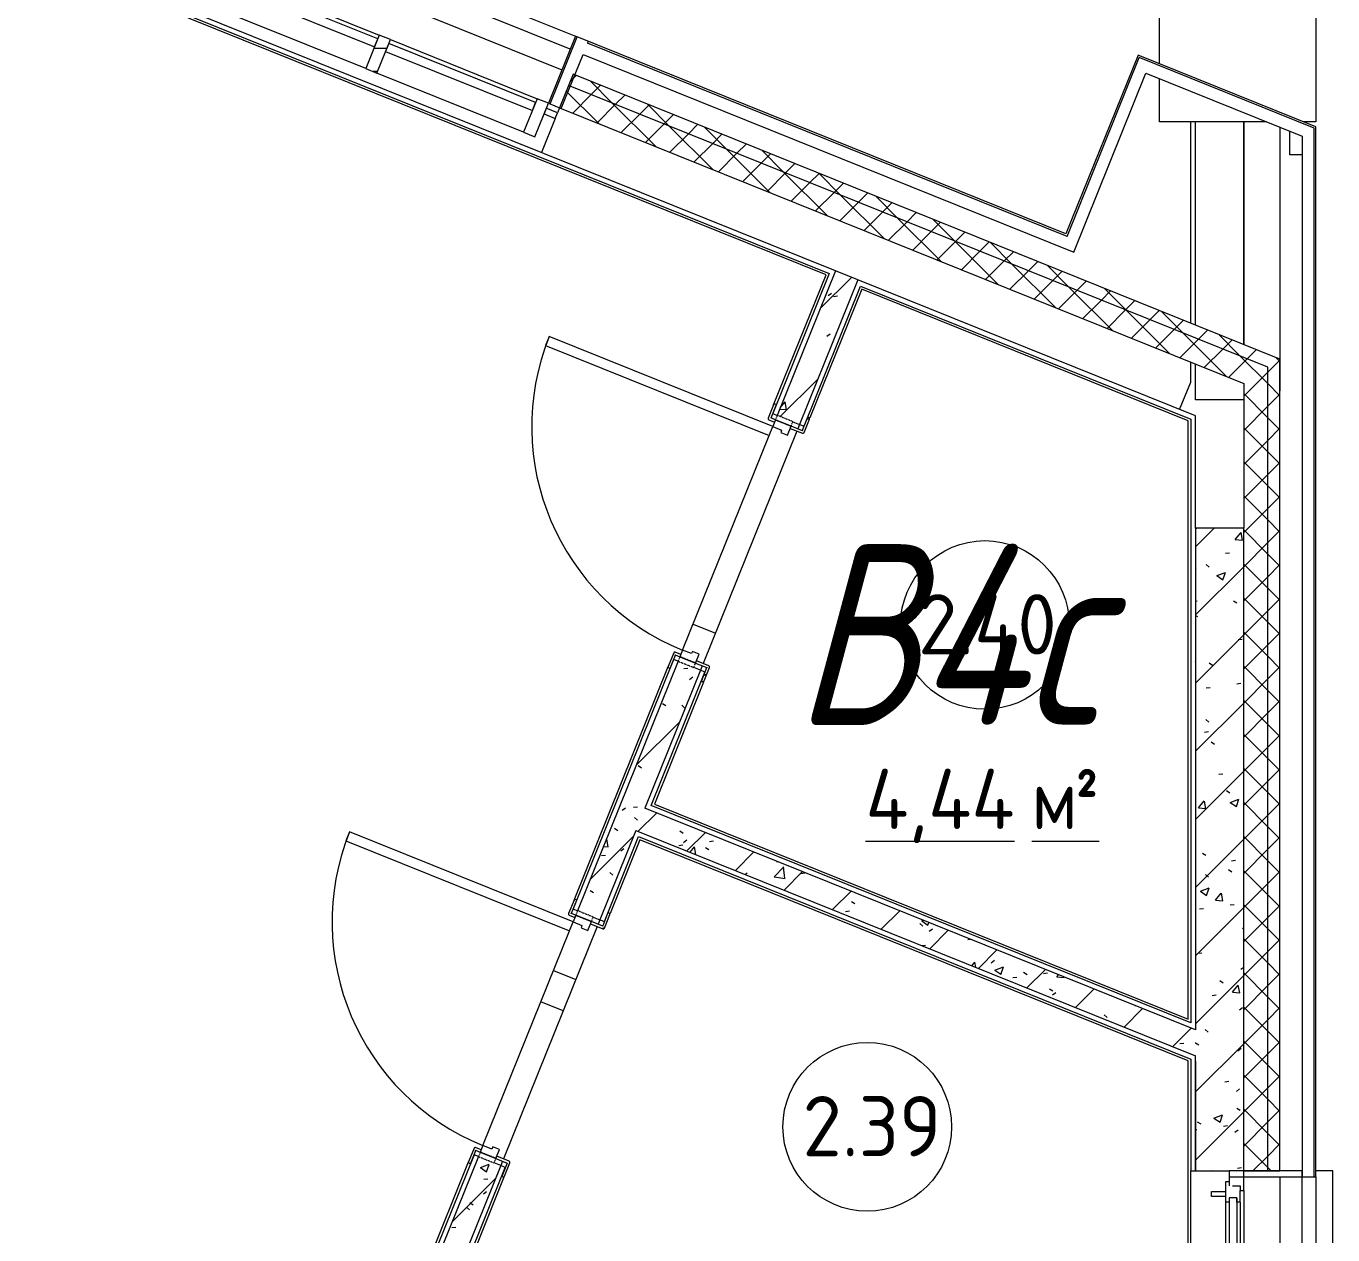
# Model space of a CAD drawing. Header units: millimetres. Extents: x -584918 to 2941280, y 3000189 to 4229862.
# Drawn here: x -421109 to -415686, y 3862783 to 3867799 of the extents above; entities that cross this region are included whole.
import ezdxf

# ---------------------------------------------------------------- set-up
doc = ezdxf.new("R2010")
doc.units = ezdxf.units.MM
doc.linetypes.add('ASVP_Невидимые', pattern=[5, 3, -2])
for name, color, linetype, lineweight in [('_ Окна', 7, 'Continuous', 0), ('Витраж', 7, 'Continuous', 0), ('Двери', 7, 'Continuous', 0), ('Марки помещений', 7, 'Continuous', 0), ('Обобщенные модели', 7, 'Continuous', 0), ('Ограждение', 7, 'Continuous', 0), ('Окна', 7, 'Continuous', 0), ('Панели витража', 7, 'Continuous', 0), ('Перекрытие', 7, 'Continuous', 0), ('Стены', 7, 'Continuous', 0), ('Стены внутренние', 7, 'Continuous', 0), ('Стены наружные', 7, 'Continuous', 0), ('Стены несущие', 7, 'Continuous', 0), ('Стены отделка', 7, 'Continuous', 0), ('Стены перегородки', 7, 'Continuous', 0), ('Стены разрез', 7, 'Continuous', 0), ('Стены штриховка', 7, 'Continuous', 0), ('экспертиза ДУ категории', 1, 'Continuous', 0)]:
    doc.layers.add(name, color=color, linetype=linetype, lineweight=lineweight)
doc.styles.add('GOST Common_2', font='', dxfattribs={"height": 500})
doc.styles.add('GOST Common_3', font='', dxfattribs={"width": 0.9, "height": 500})
doc.styles.add('mytext', font='isocpeur.ttf', dxfattribs={"width": 0.8, "oblique": 14.999978})
doc.styles.get('GOST Common_2').set_extended_font_data('GOST Common')
doc.styles.get('GOST Common_3').set_extended_font_data('GOST Common')
pattern_1 = [(45, (-445536.98, 3844560.27), (-141.4214, 141.4214), [])]
pattern_2 = [(50, (-445536.98, 3844560.27), (364.368, -31.8783), [38.1, -419.1]), (355, (-445536.98, 3844560.27), (-70.486, 382.1133), [30.48, -335.28]), (100.451, (-445506.6, 3844557.6), (293.885, 350.2334), [32.38, -356.18]), (46.184, (-445537, 3844661.87), (542.1585, -84.086), [57.15, -628.65]), (96.636, (-445491.8, 3844654.86), (474.805, 494.8554), [48.57, -534.27]), (351.184, (-445537, 3844661.87), (474.81, 494.85), [45.72, -502.92]), (21, (-445486.18, 3844636.47), (303.2285, -204.5305), [38.1, -419.1]), (326, (-445486.18, 3844636.47), (123.604, 368.376), [30.48, -335.28]), (71.451, (-445460.9, 3844619.42), (426.834, 163.8427), [32.38, -356.18]), (37.5, (-445536.98, 3844560.27), (6.17665, 169.11015), [16.764, -314.452, 16.764, -323.596, -336.55]), (37.5, (-445536.98, 3844560.27), (6.17665, 169.11015), [-671.576, 16.764, -319.786]), (7.5, (-445536.98, 3844560.27), (133.6389, 200.3615), [16.764, -177.292, 16.764, -306.832, -128.27]), (7.5, (-445536.98, 3844560.27), (133.6389, 200.3615), [-517.652, 16.764, -111.506]), (327.5, (-445650.27, 3844560.27), (271.1818, -11.45836), [16.764, -110.236, 16.764, -379.476, -525.78]), (327.5, (-445650.27, 3844560.27), (271.1818, -11.45836), [-523.24, 16.764, -509.016]), (317.5, (-445701.07, 3844560.27), (296.2585, 50.8528), [16.764, -148.336, 16.764, -246.38, -373.38]), (317.5, (-445701.07, 3844560.27), (296.2585, 50.8528), [-428.244, 16.764, -356.616])]
pattern_3 = [(45, (-445536.98, 3844560.27), (-70.71068, 70.71068), []), (135, (-445536.98, 3844560.27), (-70.71068, -70.71068), [])]

# ---------------------------------------------------------------- blocks, each defined once
blk = doc.blocks.new('ASVP_ДверьДеревянная_1 полотно - Входная_внутр_ 1000х2000h_полотно_ Г Л _950 в свету_-7521736-АР Этаж 02')
at = {"layer": 'Двери', "lineweight": 18}
for p, q in [((500, 1050), (460, 1050)), ((460, 1050), (460, 50)), ((500, 50), (500, 1050)), ((-500, 50), (-530, 50)), ((-530, 50), (-530, -20)), ((-500, 10), (-500, 50)), ((-490, 10), (-500, 10)), ((-490, -20), (-490, 10)), ((460, 50), (500, 50)), ((500, 10), (490, 10)), ((490, 10), (490, -20)), ((530, 50), (500, 50)), ((500, 50), (500, 10)), ((530, -20), (530, 50)), ((-530, -20), (-490, -20)), ((490, -20), (530, -20))]:
    blk.add_line(p, q, dxfattribs=at)
at = {"layer": 'Двери', "linetype": 'ASVP_Невидимые', "lineweight": 18}
for p, q in [((-530, 50), (-550, 50)), ((-550, 50), (-550, -20)), ((-530, -20), (-530, 50)), ((550, 50), (530, 50)), ((530, 50), (530, -20)), ((550, -20), (550, 50)), ((-550, -20), (-530, -20)), ((530, -20), (550, -20))]:
    blk.add_line(p, q, dxfattribs=at)
at = {"layer": 'Двери'}
blk.add_arc((500, 50), 1000, 90, 180, dxfattribs=at)
blk = doc.blocks.new('ASVP_НАЛИЧНИК МДФ_Двери - Наличник дверной МДФ-V79-АР Этаж 02')
at = {"layer": 'Обобщенные модели'}
h = blk.add_hatch(dxfattribs=at)
h.set_pattern_fill('FP_15', color=256, style=0, pattern_type=2)
h.set_pattern_definition([(148.819, (-27136.99, 17587.38), (1239.66265, -847.5705), [208.25, -1874.25]), (138.514, (-27159.47, 17308.89), (-541.9913, 230.6314), [465.661, -465.661]), (130.384, (-27352.63, 17231.05), (-697.6711, 616.941), [263.418, -1053.671])])
h.paths.add_polyline_path([(-590, -5), (-587.5, -9), (-585, -10), (-525, -10), (-521.5, -8.5), (-520, -5), (-520, 50), (-530, 50), (-531, 0), (-590, 0)])
h.paths.add_polyline_path([(520, -5), (521.5, -8.5), (525.2, -10), (585, -10), (589, -7.5), (590, -5), (590, 0), (530, -0.4), (529.9, 50), (520, 50), (520, -4.4)])
for p, q in [((-531, 0), (-590, 0)), ((-590, 0), (-590, -5)), ((-531, -1), (-531, 0)), ((-530, 50), (-530, -1)), ((-520, -5), (-520, 50)), ((520, 50), (520, -5)), ((530, -1), (530, 50)), ((590, 0), (531, 0)), ((531, 0), (531, -1)), ((590, -5), (590, 0)), ((-585, -10), (-525, -10)), ((-530, -1), (-531, -1)), ((525, -10), (585, -10)), ((531, -1), (530, -1))]:
    blk.add_line(p, q, dxfattribs=at)
for centre, start, end in [((-585, -5), 180, 270), ((-525, -5), 270, 360), ((525, -5), 180, 270), ((585, -5), 270, 360)]:
    blk.add_arc(centre, 5, start, end, dxfattribs=at)
blk = doc.blocks.new('ASVP_НАЛИЧНИК МДФ_Двери - Наличник дверной МДФ-V80-АР Этаж 02')
at = {"layer": 'Обобщенные модели'}
for p, q in [((-531, 0), (-590, 0)), ((-590, 0), (-590, -5)), ((-531, -1), (-531, 0)), ((-530, 20), (-530, -1)), ((-520, -5), (-520, 20)), ((520, 20), (520, -5)), ((530, -1), (530, 20)), ((590, 0), (531, 0)), ((590, -5), (590, 0)), ((-585, -10), (-525, -10)), ((-530, -1), (-531, -1)), ((525, -10), (585, -10)), ((531, -1), (530, -1)), ((531, 0), (531, -1))]:
    blk.add_line(p, q, dxfattribs=at)
for centre, start, end in [((-585, -5), 180, 270), ((-525, -5), 270, 360), ((525, -5), 180, 270), ((585, -5), 270, 360)]:
    blk.add_arc(centre, 5, start, end, dxfattribs=at)
blk = doc.blocks.new('ASVP_НАЛИЧНИК МДФ_Двери - Наличник дверной МДФ-V81-АР Этаж 02')
at = {"layer": 'Обобщенные модели'}
h = blk.add_hatch(dxfattribs=at)
h.set_pattern_fill('FP_16', color=256, style=0, pattern_type=2)
h.set_pattern_definition([(148.819, (-29353.44, 17587.38), (1239.66265, -847.5705), [208.25, -1874.25]), (138.514, (-29375.92, 17308.89), (-541.9913, 230.6314), [465.661, -465.661]), (130.384, (-29569.08, 17231.05), (-697.6711, 616.941), [263.418, -1053.671])])
h.paths.add_polyline_path([(-590, -5), (-588.2, -8.7), (-585, -10), (-523.6, -9.4), (-521.5, -8.5), (-520, -5), (-520, 50), (-530, 50), (-531, 0), (-590, 0), (-590, -3.6)])
h.paths.add_polyline_path([(520, -5), (521.5, -8.5), (525.2, -10), (585, -10), (588.5, -8.5), (590, -5), (590, 0), (530, -0.4), (529.9, 50), (520, 50), (520, -4.4)])
for p, q in [((-531, 0), (-590, 0)), ((-590, 0), (-590, -5)), ((-530, 50), (-530, -1)), ((-520, -5), (-520, 50)), ((520, 50), (520, -5)), ((530, -1), (530, 50)), ((590, 0), (531, 0)), ((531, 0), (531, -1)), ((590, -5), (590, 0)), ((-585, -10), (-525, -10)), ((-531, -1), (-531, 0)), ((-530, -1), (-531, -1)), ((525, -10), (585, -10)), ((531, -1), (530, -1))]:
    blk.add_line(p, q, dxfattribs=at)
for centre, start, end in [((-585, -5), 180, 270), ((-525, -5), 270, 360), ((525, -5), 180, 270), ((585, -5), 270, 360)]:
    blk.add_arc(centre, 5, start, end, dxfattribs=at)
blk = doc.blocks.new('ASVP_НАЛИЧНИК МДФ_Двери - Наличник дверной МДФ-V82-АР Этаж 02')
at = {"layer": 'Обобщенные модели'}
for p, q in [((-531, 0), (-590, 0)), ((-590, 0), (-590, -5)), ((-531, -1), (-531, 0)), ((-530, 20), (-530, -1)), ((-520, -5), (-520, 20)), ((520, 20), (520, -5)), ((530, -1), (530, 20)), ((590, 0), (531, 0)), ((531, 0), (531, -1)), ((590, -5), (590, 0)), ((-585, -10), (-525, -10)), ((-530, -1), (-531, -1)), ((525, -10), (585, -10)), ((531, -1), (530, -1))]:
    blk.add_line(p, q, dxfattribs=at)
for centre, start, end in [((-585, -5), 180, 270), ((-525, -5), 270, 360), ((525, -5), 180, 270), ((585, -5), 270, 360)]:
    blk.add_arc(centre, 5, start, end, dxfattribs=at)
blk = doc.blocks.new('Окно_ПВХ_1Створка_1Фрамуга-верх - ОП_2100_h_х1150_1ст1фр_ желтый-7897296-АР Этаж 02')
at = {"layer": '_ Окна'}
for p, q in [((-519, 100), (-600, 100)), ((-600, 100), (-600, 40)), ((-575, 40), (-575, 100)), ((-537, 54), (-537, 86)), ((-537, 86), (-519, 86)), ((-519, 86), (-519, 100)), ((-470, 86), (-519, 86)), ((-488, 72), (-488, 40)), ((-470, 72), (-488, 72)), ((-488, 72), (488, 72)), ((-470, 86), (-470, 72)), ((470, 86), (470, 72)), ((470, 86), (519, 86)), ((470, 72), (488, 72)), ((488, 72), (488, 40)), ((519, 100), (519, 86)), ((600, 100), (519, 100)), ((519, 86), (537, 86)), ((537, 86), (537, 54)), ((575, 40), (575, 100)), ((600, 40), (600, 100)), ((-600, 40), (-537, 40)), ((-555, 26), (-555, 40)), ((-470, 26), (-555, 26)), ((-488, 40), (-470, 40)), ((-488, 40), (488, 40)), ((-470, 40), (-470, 26)), ((470, 40), (470, 26)), ((488, 40), (470, 40)), ((555, 26), (470, 26)), ((537, 40), (600, 40)), ((555, 40), (555, 26))]:
    blk.add_line(p, q, dxfattribs=at)
at = {"layer": 'Окна'}
for p, q in [((600, 470), (-600, 470)), ((-600, 470), (-600, 400)), ((600, 399.8), (600, 470)), ((-519, 100), (519, 100)), ((-470, 86), (470, 86)), ((-513.5, -34), (-513.5, 26)), ((-493.5, 26), (-493.5, -34)), ((470, 26), (-470, 26)), ((-493.5, -34), (-513.5, -34))]:
    blk.add_line(p, q, dxfattribs=at)
blk = doc.blocks.new('Откос наружный7 - Откос наружный-7694363-АР Этаж 02')
at = {"layer": 'Стены разрез'}
for p, q in [((29722.9, 10399.3), (29480.9, 10399.3)), ((29480.9, 10374.3), (29722.9, 10374.3)), ((29722.9, 10374.3), (29722.9, 10399.3)), ((29722.9, 9224.3), (29480.9, 9224.3)), ((29722.9, 9199.3), (29722.9, 9224.3)), ((29480.9, 9199.3), (29722.9, 9199.3))]:
    blk.add_line(p, q, dxfattribs=at)
blk = doc.blocks.new('Системная панель - Глухая панель_25 мм-7906987-АР Этаж 02')
at = {"layer": 'Панели витража', "lineweight": 18}
for p, q in [((25, 12.5), (-25, 12.5)), ((-25, 12.5), (-25, -12.5)), ((25, -12.5), (25, 12.5)), ((-25, -12.5), (25, -12.5))]:
    blk.add_line(p, q, dxfattribs=at)
blk = doc.blocks.new('Системная панель - Cтеклопакет Двухкамерный_36 мм-7864038-АР Этаж 02')
at = {"layer": 'Панели витража', "lineweight": 18}
for p, q in [((328.3, 18), (-328.3, 18)), ((-328.3, 18), (-328.3, -18)), ((328.3, -18), (328.3, 18)), ((-328.3, -18), (328.3, -18))]:
    blk.add_line(p, q, dxfattribs=at)
blk = doc.blocks.new('Системная панель - Cтеклопакет Двухкамерный_36 мм-6485460-АР Этаж 02')
at = {"layer": 'Панели витража', "lineweight": 18}
for p, q in [((418.3, 18), (-418.3, 18)), ((-418.3, 18), (-418.3, -18)), ((418.3, -18), (418.3, 18)), ((-418.3, -18), (418.3, -18))]:
    blk.add_line(p, q, dxfattribs=at)
blk = doc.blocks.new('Прямоугольный импост - 50х150_RAL 3009-7836373-АР Этаж 02')
at = {"layer": 'Витраж'}
for p, q in [((-381.5, 31957.4), (227.6, 31711.9)), ((171.5, 31572.8), (-437.6, 31818.2))]:
    blk.add_line(p, q, dxfattribs=at)
blk = doc.blocks.new('Прямоугольный импост - 50х150_RAL 3009-6573670-АР Этаж 02')
at = {"layer": 'Витраж'}
for p, q in [((273.9, 31693.2), (1050, 31380.5)), ((993.9, 31241.4), (217.9, 31554.1))]:
    blk.add_line(p, q, dxfattribs=at)
blk = doc.blocks.new('Прямоугольный импост - 50х150_RAL 3009-7864035-АР Этаж 02')
at = {"layer": 'Витраж'}
h = blk.add_hatch(dxfattribs=at)
h.set_pattern_fill('FP_22', color=256, style=0, pattern_type=2)
h.set_pattern_definition([(158.051, (16076.2, -31163.5), (-284.821, -706.768), []), (158.051, (16111.9, -31074.9), (-284.821, -706.768), []), (158.051, (16147.4, -30986.8), (-284.821, -706.768), []), (158.051, (16253.95, -30722.44), (-284.821, -706.768), [])])
h.paths.add_polyline_path([(-25, -115), (-25, 35), (25, 35), (25, -115), (4, -115)])
at = {"layer": 'Витраж', "lineweight": 18}
for p, q in [((-25, 35), (25, 35)), ((-25, -115), (-25, 35)), ((25, 35), (25, -115)), ((25, -115), (-25, -115))]:
    blk.add_line(p, q, dxfattribs=at)
blk = doc.blocks.new('Прямоугольный импост - 50х150_RAL 3009-V106-АР Этаж 02')
at = {"layer": 'Витраж'}
h = blk.add_hatch(dxfattribs=at)
h.set_pattern_fill('FP_23', color=256, style=0, pattern_type=2)
h.set_pattern_definition([(158.051, (15369.56, -31163.5), (-284.821, -706.768), []), (158.051, (15405.25, -31074.9), (-284.821, -706.768), []), (158.051, (15440.8, -30986.8), (-284.821, -706.768), []), (158.051, (15547.3, -30722.44), (-284.821, -706.768), [])])
h.paths.add_polyline_path([(-25, -115), (-25, 35), (25, 35), (25, -115)])
at = {"layer": 'Витраж', "lineweight": 18}
for p, q in [((-25, 35), (25, 35)), ((-25, -115), (-25, 35)), ((25, 35), (25, -115)), ((25, -115), (-25, -115))]:
    blk.add_line(p, q, dxfattribs=at)
blk = doc.blocks.new('Ограждение - Ограждение-7956331-АР Этаж 02')
at = {"layer": 'Ограждение'}
for p, q in [((29780.9, 26109.5), (29780.9, 22841.3)), ((29130.9, 23083.1), (29130.9, 25670.7)), ((29130.9, 22841.3), (29130.9, 23020.6)), ((29575.7, 22841.3), (29130.9, 22841.3)), ((29780.9, 22841.3), (29730.9, 22841.3))]:
    blk.add_line(p, q, dxfattribs=at)
blk = doc.blocks.new('ASVP_Марка_Помещение_ДваЗначения - Номер Площадь-685795-АР Этаж 02')
at = {"layer": 'Марки помещений'}
blk.add_circle((0, 0), 3.5, dxfattribs=at)

msp = doc.modelspace()

# ---------------------------------------------------------------- hatches: boundary and pattern name
at = {"layer": 'Стены внутренние'}
h = msp.add_hatch(dxfattribs=at)
h.set_pattern_fill('FP_1', color=256, style=0, pattern_type=2)
h.set_pattern_definition(pattern_1)
h.paths.add_polyline_path([(-420049.653, 3860809.972), (-420002.931, 3860925.911), (-420095.682, 3860963.289), (-420142.404, 3860847.349), (-420068.48, 3860817.559)])
h.paths.add_polyline_path([(-419442.266, 3862317.19), (-419138.722, 3863070.429), (-419231.474, 3863107.806), (-419535.018, 3862354.567), (-419451.611, 3862320.955)])
h.paths.add_polyline_path([(-418727.568, 3864090.699), (-418310.266, 3865126.228), (-418403.018, 3865163.605), (-418820.32, 3864128.077), (-418755.394, 3864101.913)])
h.paths.add_polyline_path([(-417899.112, 3866146.498), (-417657.484, 3866746.093), (-417750.236, 3866783.47), (-417991.864, 3866183.876), (-417926.938, 3866157.712)])
h = msp.add_hatch(dxfattribs=at)
h.set_pattern_fill('FP_2', color=256, style=0, pattern_type=2)
h.set_pattern_definition(pattern_2)
h.paths.add_polyline_path([(-420049.653, 3860809.972), (-420002.931, 3860925.911), (-420095.682, 3860963.289), (-420142.404, 3860847.349), (-420068.48, 3860817.559)])
h.paths.add_polyline_path([(-419442.266, 3862317.19), (-419138.722, 3863070.429), (-419231.474, 3863107.806), (-419535.018, 3862354.567), (-419451.611, 3862320.955)])
h.paths.add_polyline_path([(-418727.568, 3864090.699), (-418310.266, 3865126.228), (-418403.018, 3865163.605), (-418820.32, 3864128.077), (-418755.394, 3864101.913)])
h.paths.add_polyline_path([(-417899.112, 3866146.498), (-417657.484, 3866746.093), (-417750.236, 3866783.47), (-417991.864, 3866183.876), (-417926.938, 3866157.712)])
h = msp.add_hatch(dxfattribs=at)
h.set_pattern_fill('FP_1', color=256, style=0, pattern_type=2)
h.set_pattern_definition(pattern_1)
h.paths.add_polyline_path([(-416256.082, 3863525.985), (-416256.082, 3863633.8), (-418540.68, 3864554.459), (-418578.058, 3864461.707), (-416278.388, 3863534.975)])
h = msp.add_hatch(dxfattribs=at)
h.set_pattern_fill('FP_2', color=256, style=0, pattern_type=2)
h.set_pattern_definition(pattern_2)
h.paths.add_polyline_path([(-416256.082, 3863525.985), (-416256.082, 3863633.8), (-418540.68, 3864554.459), (-418578.058, 3864461.707), (-416278.388, 3863534.975)])
at = {"layer": 'Стены наружные'}
h = msp.add_hatch(dxfattribs=at)
h.set_pattern_fill('FP_36', color=256, style=0, pattern_type=2)
h.set_pattern_definition(pattern_3)
h.paths.add_polyline_path([(-415906.082, 3866363.747), (-415906.082, 3866417.654), (-418839.102, 3867599.618), (-418857.791, 3867553.242), (-415956.082, 3866383.896)])
h.paths.add_polyline_path([(-421130.212, 3868468.993), (-421111.523, 3868515.369), (-421799.742, 3868792.711), (-421818.431, 3868746.335), (-421167.59, 3868484.056)])
h.paths.add_polyline_path([(-424098.273, 3869665.078), (-424079.584, 3869711.453), (-426259.253, 3870589.828), (-426277.942, 3870543.452), (-424135.65, 3869680.14)])
h.paths.add_polyline_path([(-428550.363, 3871459.204), (-428531.674, 3871505.58), (-429227.314, 3871785.912), (-429246.002, 3871739.536), (-428587.741, 3871474.266)])
h.paths.add_polyline_path([(-431518.424, 3872655.288), (-431499.735, 3872701.664), (-432682.321, 3873178.228), (-432701.01, 3873131.852), (-431555.801, 3872670.35)])
h = msp.add_hatch(dxfattribs=at)
h.set_pattern_fill('FP_36', color=256, style=0, pattern_type=2)
h.set_pattern_definition(pattern_3)
h.paths.add_polyline_path([(-415956.082, 3866276.082), (-415956.082, 3866383.896), (-418857.791, 3867553.242), (-418895.168, 3867460.49), (-415980.715, 3866286.008)])
h.paths.add_polyline_path([(-421167.59, 3868376.242), (-421130.212, 3868468.993), (-421818.431, 3868746.335), (-421855.809, 3868653.584), (-421242.345, 3868406.367)])
h.paths.add_polyline_path([(-424135.65, 3869572.326), (-424098.273, 3869665.078), (-426277.942, 3870543.452), (-426315.32, 3870450.7), (-424210.405, 3869602.451)])
h.paths.add_polyline_path([(-428587.741, 3871366.452), (-428550.363, 3871459.204), (-429246.002, 3871739.536), (-429283.38, 3871646.784), (-428662.496, 3871396.577)])
h.paths.add_polyline_path([(-431555.801, 3872562.536), (-431518.424, 3872655.288), (-432608.258, 3873094.475), (-432645.636, 3873001.723), (-431630.557, 3872592.661)])
h = msp.add_hatch(dxfattribs=at)
h.set_pattern_fill('FP_36', color=256, style=0, pattern_type=2)
h.set_pattern_definition(pattern_3)
h.paths.add_polyline_path([(-415906.082, 3860757.392), (-415906.082, 3861848.864), (-415956.082, 3861848.864), (-415956.082, 3860777.542)])
h.paths.add_polyline_path([(-415956.082, 3863048.864), (-415906.082, 3863048.864), (-415906.082, 3866363.747), (-415956.082, 3866383.896), (-415956.082, 3863290.639)])
h = msp.add_hatch(dxfattribs=at)
h.set_pattern_fill('FP_36', color=256, style=0, pattern_type=2)
h.set_pattern_definition(pattern_3)
h.paths.add_polyline_path([(-415956.082, 3860831.449), (-415956.082, 3861848.864), (-416056.082, 3861848.864), (-416056.082, 3860871.747)])
h.paths.add_polyline_path([(-415956.082, 3863048.864), (-415956.082, 3866276.082), (-416056.082, 3866316.38), (-416056.082, 3863048.864)])
h = msp.add_hatch(dxfattribs=at)
h.set_pattern_fill('FP_1', color=256, style=0, pattern_type=2)
h.set_pattern_definition(pattern_1)
h.paths.add_polyline_path([(-416256.082, 3863048.864), (-416056.082, 3863048.864), (-416056.082, 3865716.38), (-416256.082, 3865716.38), (-416256.082, 3863240.604)])
h = msp.add_hatch(dxfattribs=at)
h.set_pattern_fill('FP_2', color=256, style=0, pattern_type=2)
h.set_pattern_definition(pattern_2)
h.paths.add_polyline_path([(-416256.082, 3863048.864), (-416056.082, 3863048.864), (-416056.082, 3865716.38), (-416256.082, 3865716.38), (-416256.082, 3863240.604)])

# ---------------------------------------------------------------- linework, layer by layer
at = {"layer": 'Перекрытие'}
for p, q in [((-416276.082, 3866566.759), (-416276.082, 3867401.594)), ((-416276.082, 3866321.444), (-416276.082, 3866405.037)), ((-416321.857, 3866207.855), (-416276.082, 3866321.444)), ((-417899.112, 3866146.498), (-417906.587, 3866127.948)), ((-418384.329, 3865209.981), (-418025.504, 3866100.399)), ((-417910.325, 3866118.673), (-418299.053, 3865154.053)), ((-418340.803, 3865317.99), (-418248.051, 3865280.613)), ((-418302.79, 3865144.778), (-418310.266, 3865126.228)), ((-418727.568, 3864090.699), (-418735.044, 3864072.149)), ((-419212.785, 3863154.182), (-418853.96, 3864044.6)), ((-418738.782, 3864062.874), (-419127.509, 3863098.254)), ((-418920.156, 3863880.336), (-418827.404, 3863842.958)), ((-418879.733, 3863713.106), (-418972.485, 3863750.483)), ((-419131.247, 3863088.979), (-419138.722, 3863070.429))]:
    msp.add_line(p, q, dxfattribs=at)
at = {"layer": 'Стены внутренние'}
for p, q in [((-417789.275, 3866766.858), (-425283.628, 3869786.97)), ((-418895.168, 3867460.49), (-418903.578, 3867439.621)), ((-418912.923, 3867416.433), (-418969.924, 3867274.986)), ((-418006.607, 3866227.552), (-417789.275, 3866766.858)), ((-417640.872, 3866707.054), (-417855.793, 3866173.73)), ((-416286.082, 3866161.094), (-417640.872, 3866707.054)), ((-417865.069, 3866177.468), (-417855.793, 3866173.73)), ((-416286.082, 3863678.234), (-416286.082, 3866161.094)), ((-418835.064, 3864171.753), (-418443.925, 3865142.355)), ((-418297.933, 3865076.569), (-418501.641, 3864571.071)), ((-418307.208, 3865080.307), (-418297.933, 3865076.569)), ((-418501.641, 3864571.071), (-416286.082, 3863678.234)), ((-418561.445, 3864422.668), (-418684.792, 3864116.587)), ((-416286.082, 3863505.731), (-418561.445, 3864422.668)), ((-418689.429, 3864118.456), (-418684.792, 3864116.587)), ((-416286.082, 3861320.222), (-416286.082, 3863505.731)), ((-419562.844, 3862365.781), (-419272.382, 3863086.556)), ((-416276.082, 3861848.864), (-416276.082, 3863048.864)), ((-419125.848, 3863022.115), (-419319.128, 3862542.494)), ((-419130.485, 3863023.983), (-419125.848, 3863022.115))]:
    msp.add_line(p, q, dxfattribs=at)
at = {"layer": 'Стены наружные'}
for p, q in [((-421009.081, 3868635.808), (-418829.411, 3867757.434)), ((-418851.09, 3867703.638), (-421030.76, 3868582.012)), ((-421065.147, 3868496.681), (-418885.478, 3867618.306)), ((-416256.082, 3866558.699), (-416256.082, 3867401.594)), ((-416056.082, 3867401.594), (-416056.082, 3866478.102)), ((-416055.715, 3866477.954), (-416055.715, 3867401.594)), ((-415905.715, 3867379.212), (-415905.715, 3866286.008)), ((-415864.082, 3867265.167), (-415864.082, 3867362.435)), ((-415814.082, 3867265.167), (-415864.082, 3867265.167)), ((-416256.082, 3866248.864), (-416256.082, 3866396.977)), ((-416056.082, 3866248.864), (-416256.082, 3866248.864)), ((-415906.082, 3863023.864), (-415906.082, 3861873.864)), ((-415814.082, 3861873.864), (-415814.082, 3863023.864)), ((-415756.082, 3863023.864), (-415756.082, 3861873.864))]:
    msp.add_line(p, q, dxfattribs=at)
at = {"layer": 'Стены несущие'}
for p, q in [((-417750.236, 3866783.47), (-417991.864, 3866183.876)), ((-417657.484, 3866746.093), (-417899.112, 3866146.498)), ((-417657.484, 3866746.093), (-417750.236, 3866783.47)), ((-417926.938, 3866157.712), (-417899.112, 3866146.498)), ((-416256.082, 3865716.38), (-416256.082, 3863633.8)), ((-416056.082, 3865716.38), (-416256.082, 3865716.38)), ((-416056.082, 3863048.864), (-416056.082, 3865716.38)), ((-418403.018, 3865163.605), (-418820.32, 3864128.077)), ((-418310.266, 3865126.228), (-418540.68, 3864554.459)), ((-418310.266, 3865126.228), (-418338.091, 3865137.441)), ((-416256.082, 3863633.8), (-418540.68, 3864554.459)), ((-418578.058, 3864461.707), (-418727.568, 3864090.699)), ((-418578.058, 3864461.707), (-416256.082, 3863525.985)), ((-418755.394, 3864101.913), (-418727.568, 3864090.699)), ((-416256.082, 3863048.864), (-416256.082, 3863525.985)), ((-416256.082, 3863504.423), (-416256.082, 3863048.864)), ((-419231.474, 3863107.806), (-419535.018, 3862354.567)), ((-419138.722, 3863070.429), (-419358.166, 3862525.882)), ((-419138.722, 3863070.429), (-419166.548, 3863081.642)), ((-416256.082, 3863048.864), (-416116.082, 3863048.864))]:
    msp.add_line(p, q, dxfattribs=at)
at = {"layer": 'Стены отделка'}
for p, q in [((-417750.236, 3866783.47), (-425300.24, 3869826.009)), ((-425289.165, 3869799.983), (-417776.262, 3866772.395)), ((-418829.411, 3867757.434), (-418941.544, 3867479.179)), ((-416793.494, 3866936.99), (-418829.411, 3867757.434)), ((-418887.748, 3867457.5), (-418797.294, 3867681.959)), ((-418797.294, 3867681.959), (-416761.377, 3866861.515)), ((-416494.473, 3867679.005), (-416793.494, 3866936.99)), ((-415756.082, 3867381.445), (-416494.473, 3867679.005)), ((-416761.377, 3866861.515), (-416462.356, 3867603.53)), ((-416462.356, 3867603.53), (-415814.082, 3867342.285)), ((-418941.544, 3867479.179), (-418887.748, 3867457.5)), ((-415814.082, 3867342.285), (-415814.082, 3863023.864)), ((-415756.082, 3863023.864), (-415756.082, 3867381.445)), ((-417776.262, 3866772.395), (-418010.414, 3866191.351)), ((-416256.082, 3866181.348), (-417657.484, 3866746.093)), ((-417657.484, 3866746.093), (-417657.484, 3866746.093)), ((-417880.562, 3866139.023), (-417646.41, 3866720.067)), ((-417646.41, 3866720.067), (-416276.082, 3866167.845)), ((-418010.414, 3866191.351), (-417991.864, 3866183.876)), ((-417899.112, 3866146.498), (-417880.562, 3866139.023)), ((-416276.082, 3866167.845), (-416276.082, 3863663.423)), ((-416256.082, 3865716.38), (-416256.082, 3866181.348)), ((-418421.568, 3865171.081), (-418838.87, 3864135.553)), ((-418403.018, 3865163.605), (-418421.568, 3865171.081)), ((-418514.654, 3864565.534), (-418291.715, 3865118.752)), ((-418291.715, 3865118.752), (-418310.266, 3865126.228)), ((-416276.082, 3863663.423), (-418514.654, 3864565.534)), ((-418578.058, 3864461.707), (-418578.058, 3864461.707)), ((-418709.018, 3864083.224), (-418566.983, 3864435.681)), ((-418566.983, 3864435.681), (-416276.082, 3863512.482)), ((-418838.87, 3864135.553), (-418820.32, 3864128.077)), ((-418727.568, 3864090.699), (-418709.018, 3864083.224)), ((-416276.082, 3863512.482), (-416276.082, 3863048.864)), ((-416256.082, 3863504.423), (-416256.082, 3863525.985)), ((-419250.024, 3863115.282), (-419553.568, 3862362.043)), ((-419231.474, 3863107.806), (-419250.024, 3863115.282)), ((-419332.141, 3862536.956), (-419120.172, 3863062.953)), ((-419120.172, 3863062.953), (-419138.722, 3863070.429)), ((-416276.082, 3863048.864), (-416256.082, 3863048.864)), ((-415814.082, 3863023.864), (-415756.082, 3863023.864))]:
    msp.add_line(p, q, dxfattribs=at)
at = {"layer": 'Стены перегородки'}
for p, q in [((-418839.102, 3867599.618), (-418895.168, 3867460.49)), ((-415906.082, 3866417.654), (-418839.102, 3867599.618)), ((-418895.168, 3867460.49), (-416056.082, 3866316.38)), ((-415906.082, 3863048.864), (-415906.082, 3866417.654)), ((-416056.082, 3866316.38), (-416056.082, 3865716.38)), ((-416056.082, 3863048.864), (-415906.082, 3863048.864))]:
    msp.add_line(p, q, dxfattribs=at)
at = {"layer": 'Стены штриховка'}
for p, q in [((-418934.124, 3867476.188), (-418821.991, 3867754.444)), ((-418775.615, 3867735.755), (-418778.606, 3867728.335)), ((-416789.064, 3866926.58), (-418778.606, 3867728.335)), ((-416789.064, 3866926.58), (-416490.043, 3867668.595)), ((-415764.082, 3867376.043), (-416490.043, 3867668.595)), ((-415956.082, 3866383.896), (-418857.791, 3867553.242)), ((-415764.082, 3863023.864), (-415764.082, 3867376.043)), ((-415956.082, 3863048.864), (-415956.082, 3866383.896))]:
    msp.add_line(p, q, dxfattribs=at)

# ---------------------------------------------------------------- block references
at = {"layer": 'Витраж'}
for name, p in [('Прямоугольный импост - 50х150_RAL 3009-6573670-АР Этаж 02', (-420693.318, 3836381.487)), ('Прямоугольный импост - 50х150_RAL 3009-7836373-АР Этаж 02', (-419215.472, 3835785.937))]:
    msp.add_blockref(name, p, dxfattribs=at)
at = {"layer": 'Витраж', "extrusion": (0, 0, -1), "rotation": 21.9486990835427}
for name, p in [('Прямоугольный импост - 50х150_RAL 3009-V106-АР Этаж 02', (419633.261, 3867720.195)), ('Прямоугольный импост - 50х150_RAL 3009-7864035-АР Этаж 02', (418977.814, 3867456.06))]:
    msp.add_blockref(name, p, dxfattribs=at)
at = {"layer": 'Двери', "rotation": 68.05130091645769}
for p in [(-418151.065, 3865655.052), (-418979.521, 3863599.253)]:
    msp.add_blockref('ASVP_ДверьДеревянная_1 полотно - Входная_внутр_ 1000х2000h_полотно_ Г Л _950 в свету_-7521736-АР Этаж 02', p, dxfattribs=at)
at = {"layer": 'Марки помещений', "xscale": 99.99999999999993, "yscale": 99.99999999999993, "zscale": 99.99999999999993}
for p in [(-417129.988, 3865314.003), (-417618.132, 3863231.377)]:
    msp.add_blockref('ASVP_Марка_Помещение_ДваЗначения - Номер Площадь-685795-АР Этаж 02', p, dxfattribs=at)
at = {"layer": 'Обобщенные модели'}
for name, p, rotation in [('ASVP_НАЛИЧНИК МДФ_Двери - Наличник дверной МДФ-V82-АР Этаж 02', (-418215.991, 3865681.216), 248.0513009164575), ('ASVP_НАЛИЧНИК МДФ_Двери - Наличник дверной МДФ-V81-АР Этаж 02', (-418086.139, 3865628.887), 68.05130091645769), ('ASVP_НАЛИЧНИК МДФ_Двери - Наличник дверной МДФ-V80-АР Этаж 02', (-419044.447, 3863625.417), 248.0513009164575), ('ASVP_НАЛИЧНИК МДФ_Двери - Наличник дверной МДФ-V79-АР Этаж 02', (-418914.595, 3863573.088), 68.05130091645769)]:
    msp.add_blockref(name, p, dxfattribs=dict(at, rotation=rotation))
at = {"layer": 'Ограждение'}
msp.add_blockref('Ограждение - Ограждение-7956331-АР Этаж 02', (-445536.981, 3844560.265), dxfattribs=at)
at = {"layer": 'Окна', "rotation": 270}
msp.add_blockref('Окно_ПВХ_1Створка_1Фрамуга-верх - ОП_2100_h_х1150_1ст1фр_ желтый-7897296-АР Этаж 02', (-416156.082, 3862448.864), dxfattribs=at)
at = {"layer": 'Панели витража', "rotation": 158.0513009164573}
for name, p in [('Системная панель - Cтеклопакет Двухкамерный_36 мм-6485460-АР Этаж 02', (-420044.461, 3867885.902)), ('Системная панель - Cтеклопакет Двухкамерный_36 мм-7864038-АР Этаж 02', (-419305.538, 3867588.127)), ('Системная панель - Глухая панель_25 мм-7906987-АР Этаж 02', (-418931.439, 3867437.371))]:
    msp.add_blockref(name, p, dxfattribs=at)
at = {"layer": 'Стены'}
msp.add_blockref('Откос наружный7 - Откос наружный-7694363-АР Этаж 02', (-445536.981, 3852649.531), dxfattribs=at)

# ---------------------------------------------------------------- texts
at = {"layer": 'Марки помещений', "char_height": 250, "attachment_point": 1}
for s, insert, width, style in [('2.40', (-417407.646, 3865441.728), 685.44281, 'GOST Common_2'), ('\\L4,44 ', (-417625.882, 3864717.198), 836.96175, 'GOST Common_2'), ('\\L\\fGOST Common|b0|i0|c238|p34|;\\W.9;\\L²', (-416756.726, 3864717.198), 165.94931, 'GOST Common_3'), ('\\L\\fGOST Common|b0|i0|c204|p34|;\\W.9;\\Lм', (-416935.319, 3864717.198), 216.45562, 'GOST Common_2'), ('2.39', (-417886.789, 3863359.102), 663.79725, 'GOST Common_2')]:
    msp.add_mtext(s, dxfattribs=dict(at, insert=insert, width=width, style=style))
at = {"layer": 'экспертиза ДУ категории', "lineweight": 50, "insert": (-417923.82, 3865649.03), "char_height": 750, "attachment_point": 1, "style": 'mytext'}
msp.add_mtext_dynamic_manual_height_columns('В4с', width=2459.42723, gutter_width=17359.771, heights=[0], dxfattribs=at)

doc.saveas('drawing.dxf')
